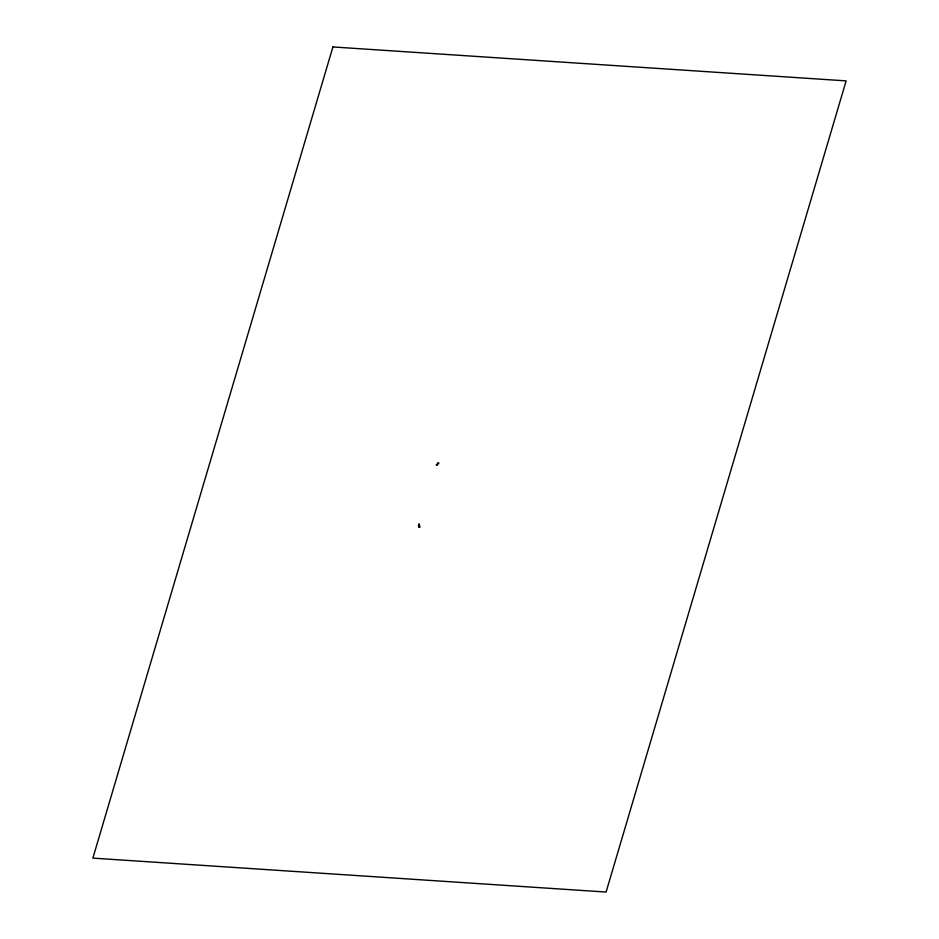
<?xml version="1.0" encoding="UTF-8"?>
<svg xmlns="http://www.w3.org/2000/svg" width="939" height="939" viewBox="0 0 939 939"><rect width="100%" height="100%" fill="white"/><g stroke="black" fill="none" stroke-linecap="round" stroke-linejoin="round"><path stroke-width="1.41" d="M419.052 524.502L419.076 524.561A6.409 4.977 34.8 0 0 419.299 525.147L418.958 523.939L419.04 525.136A6.291 4.883 34.8 0 0 419.064 524.596L419.064 524.432M418.454 525.441C420.261 526.967 419.428 523.152 418.454 525.382M418.876 527.025C420.942 528.493 419.686 524.478 418.876 526.955M437.68 463.49C439.722 464.981 438.513 461.002 437.68 463.42M436.377 464.84C438.079 466.472 437.504 462.481 436.377 464.817M332.911 46.95L92.867 858.117L606.089 892.05L846.133 80.883L332.911 46.95"/></g></svg>
